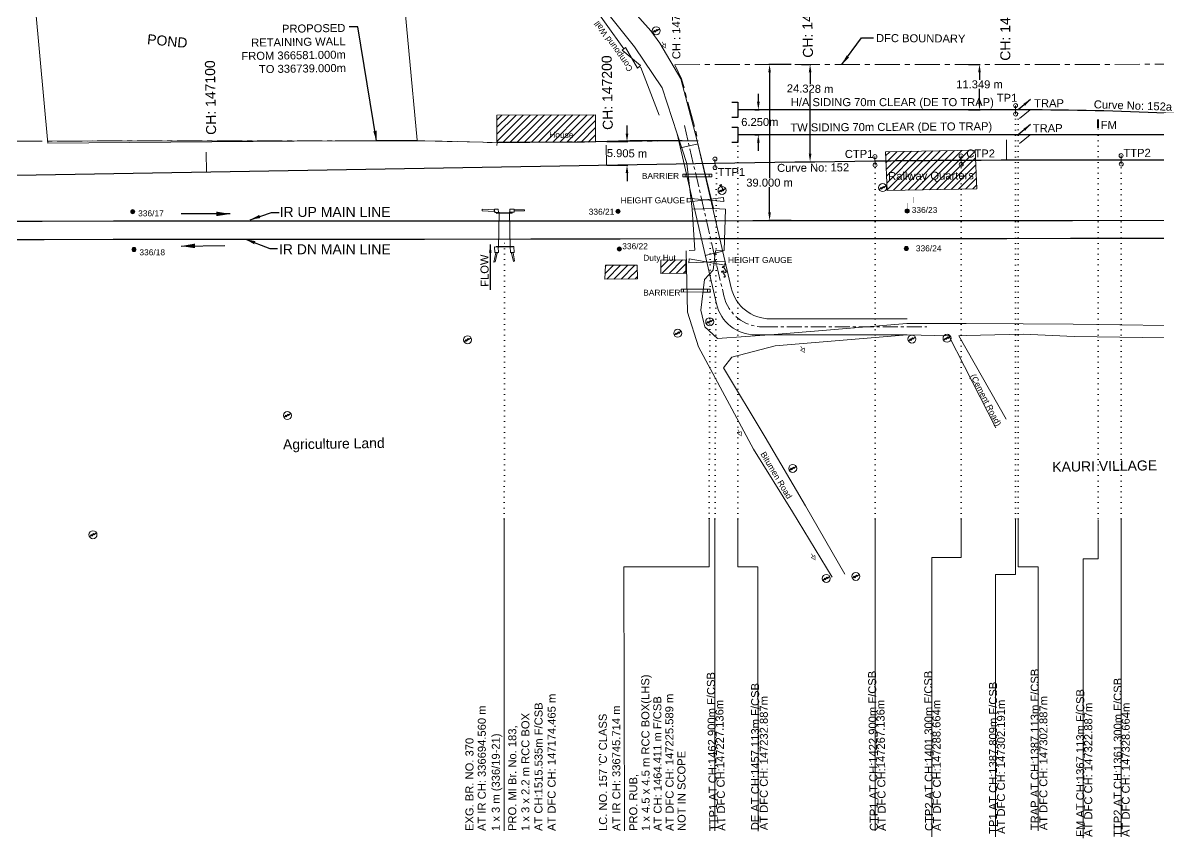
# Model space of a CAD drawing. Header units: metres. Extents: x 592467 to 614288, y 3398001 to 3402649.
# Drawn here: x 593105.9 to 593389.7, y 3398549.8 to 3398753.6 of the extents above; entities that cross this region are included whole.
import ezdxf
from ezdxf.enums import TextEntityAlignment as Align

# ---------------------------------------------------------------- set-up
doc = ezdxf.new("R2010")
doc.units = ezdxf.units.M
doc.header["$MEASUREMENT"] = 0
for name, pattern in [('CENTER', [2, 1.25, -0.25, 0.25, -0.25]), ('DASHED', [0.75, 0.5, -0.25]), ('DOT', [0.25, 0, -0.25])]:
    doc.linetypes.add(name, pattern=pattern)
doc.layers.get('0').update_dxf_attribs({"lineweight": 0})
doc.layers.get('Defpoints').update_dxf_attribs({"lineweight": 0})
for name, color, linetype, lineweight in [('Bounary Dim', 10, 'Continuous', 13), ('Bridge Parapet', 7, 'Continuous', 0), ('Cardinal_Leader', 10, 'Continuous', 0), ("CHAWAPAIL STN. SRJ's", 7, 'Continuous', 0), ('Compound Wall', 7, 'Continuous', 13), ('DFCC BOUNDARY', 6, 'CENTER', 0), ('Electric Pole', 7, 'Continuous', 13), ('EXISTING BRIDGE DETAILS', 7, 'Continuous', 0), ('Existing IR Track', 143, 'Continuous', 0), ('flow direction', 7, 'Continuous', 0), ('Gate', 7, 'Continuous', 13), ('Govt buliding', 7, 'Continuous', 13), ('Lamp_Post', 7, 'Continuous', 0), ('LC DETAILS IN PLAN', 7, 'Continuous', 0), ("NEW CHAWAPAIL STN. SRJ's", 10, 'Continuous', 0), ("NEW KHANNA CROSSING STN. SRJ's", 10, 'Continuous', 0), ('OHE MAST', 7, 'Continuous', 0), ('OHE MAST TEXT', 7, 'Continuous', 0), ('Pavers', 7, 'Continuous', 0), ('Piers_Abutment', 7, 'Continuous', 0), ('Pond Top', 5, 'Continuous', 0), ('Proposed Chainage', 10, 'Continuous', 0), ('Proposed Curve_Details', 10, 'Continuous', 0), ('PROPOSED DRAIN CUM RETAINING WALL', 144, 'Continuous', 30), ('PROPOSED RETAINING WALL', 154, 'Continuous', 30), ('Proposed TPTC Chainages', 10, 'Continuous', 0), ('Residential Building Pucca', 7, 'Continuous', 13), ('Retaining Wall', 7, 'Continuous', 13), ('SFL', 7, 'Continuous', 13), ('Side Details', 7, 'Continuous', 13), ('Sign Board', 7, 'Continuous', 13), ('Subroad Edge', 34, 'Continuous', 0), ('Text', 7, 'Continuous', 13), ('Village Name', 7, 'Continuous', 0), ('Wing Wall', 7, 'Continuous', 0)]:
    doc.layers.add(name, color=color, linetype=linetype, lineweight=lineweight)
doc.layers.add('NEW KHANNA LOOP LINES', color=1, linetype='Continuous')
doc.styles.add('ARIAL', font='arial.ttf')
doc.styles.get("Standard").update_dxf_attribs({"font": 'arial.ttf'})
doc.styles.add('Style-Arial', font='arial.ttf')
doc.styles.add('Text', font='arial.ttf', dxfattribs={"height": 2})
doc.styles.add('Vill txt', font='arial.ttf', dxfattribs={"height": 3})
doc.dimstyles.new('DIM', dxfattribs={"dimtxt": 2.5, "dimasz": 2.5, "dimexe": 0.18, "dimexo": 0.0625, "dimgap": 0.09, "dimtad": 0, "dimtih": 1, "dimtoh": 1, "dimdec": 3, "dimzin": 0, "dimdsep": 46, "dimtxsty": 'Standard', "dimcen": 0.09, "dimaunit": 1, "dimadec": 5, "dimazin": 0, "dimtfac": 1, "dimtdec": 3, "dimtofl": 0, "dimtmove": 0, "dimatfit": 3, "dimfxl": 1, "dimtolj": 1, "dimtzin": 0, "dimarcsym": 0})
doc.dimstyles.new('ISO-25', dxfattribs={"dimtxt": 2.5, "dimasz": 2.5, "dimexe": 1.25, "dimexo": 0.625, "dimtad": 1, "dimtxsty": 'Standard', "dimcen": 2.5, "dimadec": 0, "dimazin": 0, "dimtfac": 1, "dimtmove": 0, "dimatfit": 3, "dimfxl": 1, "dimarcsym": 0})
doc.dimstyles.get("Standard").update_dxf_attribs({"dimtxt": 8, "dimasz": 0.18, "dimexe": 0.18, "dimexo": 0.0625, "dimgap": 0.09, "dimtad": 0, "dimtih": 1, "dimtoh": 1, "dimdec": 3, "dimzin": 0, "dimdsep": 46, "dimtxsty": 'Standard', "dimcen": 0.09, "dimadec": 0, "dimazin": 0, "dimtfac": 1, "dimtdec": 3, "dimtofl": 0, "dimtmove": 0, "dimatfit": 3, "dimfxl": 1, "dimtolj": 1, "dimtzin": 0, "dimarcsym": 0})
pattern_1 = [(45, (595655.8154, 3398719.3392), (-0.8838835, 0.8838835), [])]

# ---------------------------------------------------------------- blocks, each defined once
blk = doc.blocks.new('GT')
at = {"layer": 'Gate'}
for p, q in [((-0.5, -0.5), (-0.5, 0.5)), ((-0.5, 0.5), (0.5, -0.5)), ((0.5, 0.5), (0.5, -0.5))]:
    blk.add_line(p, q, dxfattribs=at)
at = {"layer": 'Gate', "flags": 128}
blk.add_lwpolyline([(0.5, 0.5), (-0.5, -0.5)], dxfattribs=at)
blk = doc.blocks.new('EP')
at = {"extrusion": (0, 0, -1)}
blk.add_hatch(color=8, dxfattribs=at).paths.add_polyline_path([(-0.31, -0.24), (-0.94, -0.01), (-0.41, -0.1), (-0.43, 0.15), (0.21, -0.05), (0.21, 0.16), (0.93, -0.01), (0.31, 0.07), (0.31, -0.19), (-0.31, 0)])
at = {"color": 8}
for p, q in [((-0.93, -0.01), (-0.21, 0.16)), ((-0.31, 0.07), (-0.93, -0.01)), ((-0.31, -0.19), (-0.31, 0.07)), ((0.31, 0), (-0.31, -0.19)), ((-0.21, 0.16), (-0.21, -0.05)), ((-0.21, -0.05), (0.43, 0.15)), ((0.31, -0.24), (0.31, 0)), ((0.43, 0.15), (0.41, -0.1)), ((0.94, -0.01), (0.31, -0.24)), ((0.41, -0.1), (0.94, -0.01))]:
    blk.add_line(p, q, dxfattribs=at)
blk.add_circle((0, 0), 1, dxfattribs=at)
blk = doc.blocks.new('LP')
at = {"flags": 128}
for points in [[(0, 0), (0, 1.5)], [(0.25, 1.35), (0.44, 1.35)]]:
    blk.add_lwpolyline(points, dxfattribs=at)
for centre, radius, start, end in [((0.07, 0.99), 0.519, 57.6425, 97.3165), ((0.34, 1.33), 0.094, 11.7012, 168.0476)]:
    blk.add_arc(centre, radius, start, end)
at = {"extrusion": (0, 0, -1)}
blk.add_ellipse((0, 0.01), major_axis=(0.308, 0), ratio=0.400495, dxfattribs=at)
blk.add_ellipse((0.35, 1.36), major_axis=(0.0017, 0.0438), ratio=0.461056, start_param=1.74022, end_param=4.575836)
blk = doc.blocks.new('TSB')
at = {"const_width": 0.132, "flags": 128}
blk.add_lwpolyline([(-0.51, 0.84), (0.54, 0.84), (0, 1.85), (-0.51, 0.84)], close=True, dxfattribs=at)
at = {"const_width": 0.142, "flags": 128}
blk.add_lwpolyline([(0, 0.84), (0, 0)], dxfattribs=at)
blk = doc.blocks.new('OHE MAST')
at = {"layer": 'OHE MAST'}
h = blk.add_hatch(color=256, dxfattribs=at)
edge = h.paths.add_edge_path()
edge.add_arc((0, 0), 0.514, 0, 360)
at = {"layer": 'OHE MAST', "lineweight": 13, "const_width": 0.01, "flags": 128}
for points in [[(1.5, 3.5), (1.5, 2), (-1.5, 2), (-1.5, 3.5)], [(0, 2), (0, 0)]]:
    blk.add_lwpolyline(points, dxfattribs=at)
at = {"layer": 'OHE MAST'}
blk.add_circle((0, 0), 0.514, dxfattribs=at)
blk = doc.blocks.new('*D188')
at = {"layer": 'Defpoints', "color": 0, "linetype": 'ByBlock', "lineweight": 13, "ltscale": 5}
for p in [(593292.58, 3398743.18), (593298.03, 3398743.18), (593298.03, 3398704.18)]:
    blk.add_point(p, dxfattribs=at)
at = {"layer": 'DFCC BOUNDARY', "color": 0, "linetype": 'ByBlock', "lineweight": -2, "ltscale": 5, "transparency": 16777216}
for p, q in [((593297.97, 3398743.18), (593292.4, 3398743.18)), ((593292.58, 3398741.18), (593292.58, 3398714.74)), ((593292.58, 3398706.18), (593292.58, 3398712.52)), ((593297.97, 3398704.18), (593292.4, 3398704.18))]:
    blk.add_line(p, q, dxfattribs=at)
at = {"layer": 'DFCC BOUNDARY', "color": 0, "linetype": 'ByBlock', "lineweight": 13, "ltscale": 5, "transparency": 16777216}
for points in [[(593292.25, 3398741.18), (593292.91, 3398741.18), (593292.58, 3398743.18)], [(593292.25, 3398706.18), (593292.91, 3398706.18), (593292.58, 3398704.18)]]:
    blk.add_solid(points, dxfattribs=at)
at = {"layer": 'DFCC BOUNDARY', "color": 0, "linetype": 'ByBlock', "ltscale": 5, "transparency": 16777216, "insert": (593292.58, 3398713.63), "char_height": 2, "attachment_point": 5}
blk.add_mtext('\\A1;39.000 m', dxfattribs=at)
blk = doc.blocks.new('*D189')
at = {"layer": 'Defpoints', "color": 0, "linetype": 'ByBlock', "lineweight": 13, "ltscale": 5}
for p in [(593342.28, 3398743.19), (593345.05, 3398743.19), (593342.28, 3398731.84)]:
    blk.add_point(p, dxfattribs=at)
at = {"layer": 'DFCC BOUNDARY', "color": 0, "linetype": 'ByBlock', "lineweight": -2, "ltscale": 5, "transparency": 16777216}
for p, q in [((593342.34, 3398743.19), (593345.23, 3398743.19)), ((593345.05, 3398741.19), (593345.05, 3398739.31)), ((593345.05, 3398733.84), (593345.05, 3398737.08)), ((593342.34, 3398731.84), (593345.23, 3398731.84))]:
    blk.add_line(p, q, dxfattribs=at)
at = {"layer": 'DFCC BOUNDARY', "color": 0, "linetype": 'ByBlock', "lineweight": 13, "ltscale": 5, "transparency": 16777216}
for points in [[(593344.72, 3398741.19), (593345.38, 3398741.19), (593345.05, 3398743.19)], [(593344.72, 3398733.84), (593345.38, 3398733.84), (593345.05, 3398731.84)]]:
    blk.add_solid(points, dxfattribs=at)
at = {"layer": 'DFCC BOUNDARY', "color": 0, "linetype": 'ByBlock', "ltscale": 5, "transparency": 16777216, "insert": (593345.05, 3398738.2), "char_height": 2, "attachment_point": 5}
blk.add_mtext('\\A1;11.349 m', dxfattribs=at)
blk = doc.blocks.new('TRAP')
at = {"linetype": 'Continuous', "lineweight": 13, "flags": 128}
for points in [[(-1.29, 0.77), (-0.15, -2.47)], [(1.29, -0.77), (0.15, 2.47)]]:
    blk.add_lwpolyline(points, dxfattribs=at)
blk = doc.blocks.new('*D200')
at = {"layer": 'Defpoints', "color": 0, "linetype": 'ByBlock', "lineweight": 13, "ltscale": 5}
for p in [(593300.51, 3398743.18), (593302.71, 3398743.18), (593300.51, 3398718.85)]:
    blk.add_point(p, dxfattribs=at)
at = {"layer": 'DFCC BOUNDARY', "color": 0, "linetype": 'ByBlock', "lineweight": -2, "ltscale": 5, "transparency": 16777216}
for p, q in [((593300.57, 3398743.18), (593302.89, 3398743.18)), ((593302.71, 3398741.18), (593302.71, 3398738.22)), ((593302.71, 3398720.85), (593302.71, 3398736)), ((593300.57, 3398718.85), (593302.89, 3398718.85))]:
    blk.add_line(p, q, dxfattribs=at)
at = {"layer": 'DFCC BOUNDARY', "color": 0, "linetype": 'ByBlock', "lineweight": 13, "ltscale": 5, "transparency": 16777216}
for points in [[(593302.38, 3398741.18), (593303.05, 3398741.18), (593302.71, 3398743.18)], [(593302.38, 3398720.85), (593303.05, 3398720.85), (593302.71, 3398718.85)]]:
    blk.add_solid(points, dxfattribs=at)
at = {"layer": 'DFCC BOUNDARY', "color": 0, "linetype": 'ByBlock', "ltscale": 5, "transparency": 16777216, "insert": (593302.71, 3398737.11), "char_height": 2, "attachment_point": 5, "rotation": 359.0208}
blk.add_mtext('\\A1;24.328 m', dxfattribs=at)
blk = doc.blocks.new('*D202')
at = {"layer": 'Defpoints', "color": 0, "linetype": 'ByBlock', "lineweight": 13, "ltscale": 5}
for p in [(593251.81, 3398723.91), (593256.95, 3398723.91), (593251.81, 3398718.01)]:
    blk.add_point(p, dxfattribs=at)
at = {"layer": 'DFCC BOUNDARY', "color": 0, "linetype": 'ByBlock', "lineweight": -2, "ltscale": 5, "transparency": 16777216}
for p, q in [((593256.95, 3398725.91), (593256.95, 3398727.91)), ((593251.87, 3398723.91), (593257.13, 3398723.91)), ((593251.87, 3398718.01), (593257.13, 3398718.01)), ((593256.95, 3398716.01), (593256.95, 3398714.01))]:
    blk.add_line(p, q, dxfattribs=at)
at = {"layer": 'DFCC BOUNDARY', "color": 0, "linetype": 'ByBlock', "lineweight": 13, "ltscale": 5, "transparency": 16777216}
for points in [[(593256.61, 3398725.91), (593257.28, 3398725.91), (593256.95, 3398723.91)], [(593256.61, 3398716.01), (593257.28, 3398716.01), (593256.95, 3398718.01)]]:
    blk.add_solid(points, dxfattribs=at)
at = {"layer": 'DFCC BOUNDARY', "color": 0, "linetype": 'ByBlock', "ltscale": 5, "transparency": 16777216, "insert": (593256.95, 3398720.96), "char_height": 2, "attachment_point": 5, "rotation": 359.0208}
blk.add_mtext('\\A1;5.905 m', dxfattribs=at)
blk = doc.blocks.new('*D186')
at = {"layer": 'Bounary Dim', "color": 0, "lineweight": -2, "transparency": 16777216}
for p, q in [((593289.78, 3398733.84), (593289.78, 3398735.84)), ((593288.87, 3398731.84), (593289.96, 3398731.84)), ((593288.87, 3398725.59), (593289.95, 3398725.59)), ((593289.77, 3398723.59), (593289.77, 3398721.59))]:
    blk.add_line(p, q, dxfattribs=at)
at = {"layer": 'Bounary Dim', "color": 0, "lineweight": 13, "transparency": 16777216}
for points in [[(593289.44, 3398733.84), (593290.11, 3398733.84), (593289.78, 3398731.84)], [(593289.44, 3398723.59), (593290.11, 3398723.59), (593289.77, 3398725.59)]]:
    blk.add_solid(points, dxfattribs=at)
at = {"layer": 'Defpoints', "color": 0, "lineweight": 13, "transparency": 16777216}
for p in [(593288.81, 3398731.84), (593289.78, 3398731.84), (593288.81, 3398725.59)]:
    blk.add_point(p, dxfattribs=at)
at = {"layer": 'Bounary Dim', "color": 0, "transparency": 16777216, "insert": (593290.15, 3398728.79), "char_height": 2, "attachment_point": 5}
blk.add_mtext('\\A1;6.250m', dxfattribs=at)

msp = doc.modelspace()

# ---------------------------------------------------------------- hatches: boundary and pattern name
at = {"layer": 'Bounary Dim', "lineweight": 9}
h = msp.add_hatch(dxfattribs=at)
h.set_pattern_fill('ANSI31', color=0, scale=10)
h.set_pattern_definition([(45, (593243.1246, 3398489.8638), (-0.8838835, 0.8838835), [])])
h.paths.add_polyline_path([(593249.068, 3398730.5873), (593224.434, 3398730.517), (593224.434, 3398723.7321), (593249.068, 3398723.8024)])
at = {"layer": 'Govt buliding', "linetype": 'ByBlock', "ltscale": 5}
h = msp.add_hatch(dxfattribs=at)
h.set_pattern_fill('ANSI31', color=3, scale=10, angle=-149.020766)
h.set_pattern_definition(pattern_1)
h.paths.add_polyline_path([(593344.357, 3398712.0662), (593321.9554, 3398711.7073), (593321.5375, 3398721.3637), (593343.9883, 3398721.7234)])
at = {"layer": 'Govt buliding'}
h = msp.add_hatch(dxfattribs=at)
h.set_pattern_fill('ANSI31', color=3, scale=10, angle=-149.020766)
h.set_pattern_definition(pattern_1)
h.paths.add_polyline_path([(593271.6235, 3398694.3159), (593265.434, 3398694.2926), (593265.4161, 3398690.9475), (593271.6249, 3398690.9709)])
h = msp.add_hatch(dxfattribs=at)
h.set_pattern_fill('ANSI31', color=256, scale=10, angle=-149.020766)
h.set_pattern_definition(pattern_1)
h.paths.add_polyline_path([(593259.525, 3398693.0066), (593251.5332, 3398692.988), (593251.3793, 3398689.5404), (593259.597, 3398689.5596)])

# ---------------------------------------------------------------- linework, layer by layer
at = {"color": 5, "lineweight": 13}
msp.add_line((593276.5104, 3398695.4668), (593280.8951, 3398696.4791), dxfattribs=at)
at = {"color": 1, "linetype": 'CENTER', "lineweight": 9, "ltscale": 3}
msp.add_lwpolyline([(593271.33, 3398727.9079), (593281.1605, 3398685.3273, 0.34921563), (593290.9042, 3398677.5768), (593331.9157, 3398677.5768)], format="xyb", dxfattribs=at)
at = {"color": 5, "lineweight": 13}
for points in [[(593269.4945, 3398725.856), (593279.3131, 3398683.3273, 0.34921563), (593289.0568, 3398675.5768), (593327.0131, 3398675.5768)], [(593274.4382, 3398724.447), (593283.008, 3398687.3273, 0.34921563), (593292.7517, 3398679.5768), (593327.0131, 3398679.5768)]]:
    msp.add_lwpolyline(points, format="xyb", dxfattribs=at)
at = {"color": 5, "lineweight": 13, "flags": 128}
msp.add_lwpolyline([(593270.3098, 3398722.3247), (593274.6945, 3398723.3369)], dxfattribs=at)
at = {"layer": 'Bounary Dim', "color": 0, "lineweight": 13}
msp.add_lwpolyline([(593224.434, 3398730.517), (593249.068, 3398730.5873), (593249.068, 3398723.8024), (593224.434, 3398723.7321)], close=True, dxfattribs=at)
at = {"layer": 'Bounary Dim', "lineweight": 30, "flags": 128}
msp.add_lwpolyline([(593051.8347, 3398714.5897), (593278.9378, 3398718.4716), (593283.9371, 3398718.5569), (593288.9364, 3398718.6413), (593293.9357, 3398718.724), (593298.935, 3398718.8041), (593303.9344, 3398718.8807), (593308.9339, 3398718.953), (593313.9334, 3398719.0201), (593318.9331, 3398719.0811, -0.00149498), (593340.46, 3398719.2651), (593345.46, 3398719.2895), (593350.46, 3398719.3079), (593355.4599, 3398719.3211), (593360.4599, 3398719.3299), (593365.4599, 3398719.3352), (593370.4599, 3398719.338), (593375.4599, 3398719.339), (593380.4599, 3398719.3392), (596257.2655, 3398719.3392)], format="xyb", dxfattribs=at)
at = {"layer": 'Bridge Parapet'}
for points in [[(593224.3258, 3398706.0678), (593228.214, 3398706.1068), (593228.2368, 3398705.9976), (593224.3485, 3398705.9586)], [(593224.2569, 3398697.6929), (593228.2166, 3398697.6564), (593228.2177, 3398697.5342), (593224.2579, 3398697.5707)]]:
    msp.add_3dface(points, dxfattribs=at)
at = {"layer": 'Cardinal_Leader', "linetype": 'Continuous', "lineweight": 13}
for p, q in [((593354.0687, 3398730.7881), (593354.0687, 3398732.9092)), ((593278.9559, 3398717.4112), (593278.9197, 3398719.5319)), ((593318.9512, 3398718.0207), (593318.915, 3398720.1415)), ((593340.4782, 3398718.2047), (593340.4419, 3398720.3255)), ((593380.478, 3398718.2788), (593380.4418, 3398720.3995))]:
    msp.add_line(p, q, dxfattribs=at)
for centre in [(593354.0687, 3398732.9092), (593354.0687, 3398730.7881), (593278.9197, 3398719.5319), (593318.915, 3398720.1415), (593340.4419, 3398720.3255), (593380.4418, 3398720.3995), (593278.9559, 3398717.4112), (593318.9512, 3398718.0207), (593340.4782, 3398718.2047), (593380.478, 3398718.2788)]:
    msp.add_circle(centre, 0.5, dxfattribs=at)
at = {"layer": "CHAWAPAIL STN. SRJ's", "linetype": 'DOT', "lineweight": 13, "ltscale": 5, "flags": 128}
msp.add_lwpolyline([(593226.2798, 3398629.6041), (593226.3379, 3398699.5641)], dxfattribs=at)
at = {"layer": 'Compound Wall', "lineweight": 13, "flags": 128}
for points in [[(593242.8695, 3398765.6955), (593256.1602, 3398747.0682)], [(593259.9494, 3398742.5961), (593260.3777, 3398742.3883), (593264.9499, 3398730.5212)]]:
    msp.add_lwpolyline(points, dxfattribs=at)
at = {"layer": 'DFCC BOUNDARY', "ltscale": 5}
msp.add_line((593274.7531, 3398724.0849), (593270.7255, 3398724.1077), dxfattribs=at)
at = {"layer": 'DFCC BOUNDARY', "lineweight": 20, "ltscale": 5, "flags": 128}
for points in [[(593268.8771, 3398743.1241), (593288.3142, 3398743.1435), (593298.9263, 3398743.1753), (593317.7169, 3398743.181), (593335.6749, 3398743.1861), (593351.9154, 3398743.1939), (593368.3098, 3398743.2018), (593392.6865, 3398743.2236), (593417.5452, 3398743.2458), (593442.0441, 3398743.2881), (593466.7158, 3398743.3307), (593488.7282, 3398743.3555), (593511.3451, 3398743.381), (593534.1889, 3398743.3927), (593557.0265, 3398743.4043), (593567.7863, 3398743.3482), (593589.0729, 3398743.37), (593609.4741, 3398743.3909), (593633.306, 3398743.3884), (593656.7586, 3398743.3857), (593673.8735, 3398743.1686), (593686.5501, 3398743.197), (593699.0935, 3398743.2251), (593718.6266, 3398743.2403), (593737.8059, 3398743.2553), (593756.8231, 3398743.2997), (593797.1201, 3398743.3617), (593818.3483, 3398743.3793), (593837.357, 3398743.3961), (593856.1608, 3398743.4126), (593876.9616, 3398743.4386), (593897.7088, 3398743.4645), (593906.3201, 3398743.48), (593939.2807, 3398743.5394), (593959.3447, 3398743.5373), (593980.7312, 3398743.535), (593998.4939, 3398743.5517), (594017.8866, 3398743.5699), (594036.0937, 3398743.5946), (594054.2109, 3398743.6191), (594072.1761, 3398743.6373), (594108.2843, 3398743.6738), (594147.416, 3398743.7135), (594168.1093, 3398743.7345), (594186.979, 3398743.754), (594205.6028, 3398743.7733), (594225.9301, 3398743.7872), (594237.9238, 3398743.7952), (594237.9196, 3398742.7952), (594246.1787, 3398742.8007), (594265.213, 3398745.3513), (594301.4312, 3398745.2849), (594322.3221, 3398745.1979), (594339.0716, 3398744.8566), (594359.6626, 3398744.4371), (594381.9386, 3398743.9832), (594399.0159, 3398743.706), (594418.7512, 3398742.9194), (594438.513, 3398742.9353), (594451.6044, 3398745.9497), (594476.457, 3398745.9507), (594496.0336, 3398745.9479), (594515.4148, 3398745.9638), (594530.3381, 3398745.9473), (594545.0878, 3398745.9737), (594564.601, 3398745.958), (594583.9475, 3398745.9736), (594595.507, 3398745.9758), (594606.8225, 3398745.9636), (594627.8219, 3398745.9736), (594639.5874, 3398745.6406), (594667.1861, 3398745.3165), (594680.5599, 3398745.4403), (594682.5021, 3398840.4816), (594688.9277, 3398840.4825), (594703.0126, 3398840.4846), (594719.2746, 3398840.4869), (594738.4574, 3398840.4897), (594757.0914, 3398840.4924), (594778.0674, 3398840.4016), (594799.3073, 3398840.574), (594817.2335, 3398840.5933), (594834.3037, 3398840.5887), (594852.615, 3398840.5913), (594871.1729, 3398840.509), (594890.906, 3398840.5119), (594910.5806, 3398840.5148), (594929.8096, 3398840.5176), (594947.7981, 3398840.5202), (594967.4417, 3398840.5231), (594987.1778, 3398840.5259), (595007.1414, 3398840.5289), (595022.5701, 3398840.5311), (595045.9549, 3398840.5422), (595068.2138, 3398840.5377), (595086.7086, 3398840.5404), (595107.9878, 3398840.5435), (595127.673, 3398840.5464), (595144.6457, 3398840.5489), (595150.5109, 3398840.5497), (595187.8779, 3398840.5552), (595205.7616, 3398840.5578), (595223.4319, 3398840.5604), (595243.3301, 3398841.4475), (595262.0911, 3398841.5534), (595282.5826, 3398841.669), (595302.3681, 3398841.7807), (595325.1405, 3398841.9092), (595347.3125, 3398842.9304), (595367.3755, 3398842.1476), (595386.8651, 3398842.2576), (595406.3761, 3398842.9706), (595424.7372, 3398842.4713), (595444.5499, 3398842.5832), (595464.7333, 3398842.6971), (595486.5306, 3398843.0158), (595507.7569, 3398843.0072), (595526.8666, 3398842.9804), (595545.3973, 3398842.9545), (595565.1541, 3398843.0179), (595585.7252, 3398843.084), (595605.1683, 3398843.0188), (595623.8392, 3398842.9562), (595642.921, 3398842.9896), (595662.5621, 3398843.024), (595680.431, 3398842.9966), (595697.7129, 3398842.9701), (595715.2456, 3398842.9929), (595732.8123, 3398843.0158), (595750.9853, 3398842.9876), (595767.8894, 3398842.9612), (595781.8971, 3398842.9932), (595795.7138, 3398843.0251), (595814.9902, 3398843.0046), (595833.9698, 3398842.9844), (595853.495, 3398842.9364), (595872.6252, 3398842.8893), (595890.6274, 3398842.8809), (595908.2519, 3398842.8727), (595926.8519, 3398842.8605), (595944.9598, 3398842.8486), (595964.0203, 3398842.8468), (595982.503, 3398842.8508), (595994.2367, 3398842.872), (596006.0036, 3398842.8933), (596025.3049, 3398842.8841), (596043.9126, 3398842.8753), (596062.8809, 3398842.8979), (596081.9844, 3398842.9207), (596102.4268, 3398842.9045), (596102.3585, 3398756.9045), (596102.3588, 3398756.9045), (596122.4377, 3398756.8886), (596141.3547, 3398756.9025), (596166.8406, 3398756.9237), (596178.3544, 3398756.9248), (596196.2489, 3398756.9263), (596214.2914, 3398756.9547), (596232.02, 3398756.9826), (596251.3222, 3398756.9534), (596270.2259, 3398756.9249), (596289.582, 3398756.9141), (596308.8674, 3398756.9032), (596328.6403, 3398756.9216), (596348.4184, 3398756.9401), (596367.4289, 3398756.926), (596386.1104, 3398756.9122), (596405.4004, 3398756.8905), (596424.1821, 3398756.8694), (596441.6776, 3398756.8692), (596496.5673, 3398760.351), (596498.1499, 3398735.4012), (596498.3697, 3398731.9357)], [(593268.8771, 3398743.1241), (593270.5853, 3398739.6247), (593274.7531, 3398724.0849)]]:
    msp.add_lwpolyline(points, dxfattribs=at)
at = {"layer": 'DFCC BOUNDARY', "color": 6, "lineweight": 20, "ltscale": 5, "flags": 128}
msp.add_lwpolyline([(593270.7255, 3398724.1077), (593224.4565, 3398723.6307), (593206.4214, 3398724.088), (593179.6957, 3398724.0776), (593162.8738, 3398724.072), (593146.0249, 3398724.0664), (593128.5938, 3398724.0528), (593110.7864, 3398724.039), (593089.5346, 3398724.0148), (593067.2717, 3398723.9895), (593051.8178, 3398723.984)], dxfattribs=at)
at = {"layer": 'EXISTING BRIDGE DETAILS', "linetype": 'Continuous', "lineweight": 13, "flags": 128}
msp.add_lwpolyline([(593226.2798, 3398551.5805), (593226.2798, 3398629.6041)], dxfattribs=at)
at = {"layer": 'EXISTING BRIDGE DETAILS', "linetype": 'Continuous', "lineweight": 13}
msp.add_lwpolyline([(593256.32, 3398551.5805), (593256.1827, 3398617.6041), (593277.4901, 3398617.6041), (593277.4701, 3398629.6641)], dxfattribs=at)
at = {"layer": 'Existing IR Track', "color": 0, "lineweight": 30, "flags": 128}
for points in [[(593089.5573, 3398704.0148), (593110.8091, 3398704.039), (593128.6093, 3398704.0528), (593146.0404, 3398704.0664), (593162.8805, 3398704.072), (593179.7023, 3398704.0776), (593206.4291, 3398704.088), (593233.0625, 3398704.0983), (593255.2549, 3398704.1038), (593276.9063, 3398704.1092), (593288.4307, 3398704.1437), (593298.9908, 3398704.1753), (593317.7287, 3398704.181), (593335.6858, 3398704.1861), (593351.9342, 3398704.1939), (593368.3287, 3398704.2018), (593392.7214, 3398704.2236)], [(593089.4992, 3398699.4308), (593111.2906, 3398699.4467), (593128.5517, 3398699.4716), (593145.8745, 3398699.4965), (593162.8234, 3398699.5114), (593179.6634, 3398699.5262), (593206.3713, 3398699.5479), (593232.9227, 3398699.5694), (593255.1996, 3398699.6071), (593277.3311, 3398699.6444), (593288.3731, 3398699.6578), (593299.3114, 3398699.671), (593317.672, 3398699.6888), (593336.0432, 3398699.7066), (593351.8778, 3398699.7167), (593367.7931, 3398699.7268), (593392.6656, 3398699.7558)]]:
    msp.add_lwpolyline(points, dxfattribs=at)
at = {"layer": 'Gate', "color": 3}
for p, q in [((593271.9836, 3398708.7242), (593271.9619, 3398709.7237)), ((593281.1271, 3398708.9228), (593271.9619, 3398709.7237)), ((593271.9836, 3398708.7242), (593281.1054, 3398709.9222)), ((593281.1054, 3398709.9222), (593281.1271, 3398708.9228)), ((593272.4143, 3398693.577), (593272.4798, 3398694.5745)), ((593272.4143, 3398693.577), (593281.4713, 3398693.9843)), ((593281.4058, 3398692.9867), (593272.4798, 3398694.5745)), ((593281.4713, 3398693.9843), (593281.4058, 3398692.9867))]:
    msp.add_line(p, q, dxfattribs=at)
at = {"layer": 'Govt buliding', "color": 3, "linetype": 'ByBlock', "lineweight": 18, "ltscale": 5}
msp.add_lwpolyline([(593344.357, 3398712.0662), (593321.9554, 3398711.7073), (593321.5375, 3398721.3637), (593343.9883, 3398721.7234)], close=True, dxfattribs=at)
at = {"layer": 'Govt buliding', "color": 3}
msp.add_3dface([(593271.6235, 3398694.3159), (593265.434, 3398694.2926), (593265.4161, 3398690.9475), (593271.6249, 3398690.9709)], dxfattribs=at)
at = {"layer": 'Govt buliding'}
msp.add_3dface([(593259.525, 3398693.0066), (593251.5332, 3398692.988), (593251.3793, 3398689.5404), (593259.597, 3398689.5596)], dxfattribs=at)
at = {"layer": "NEW CHAWAPAIL STN. SRJ's", "linetype": 'DOT', "lineweight": 18, "ltscale": 5, "flags": 128}
for points in [[(593354.0687, 3398629.5972), (593354.0687, 3398731.8392)], [(593354.6828, 3398629.6041), (593354.6828, 3398731.8461)], [(593284.6828, 3398629.5964), (593284.6828, 3398725.5892)], [(593318.9331, 3398629.6041), (593318.9331, 3398719.0811)], [(593340.46, 3398629.6041), (593340.46, 3398719.2651)], [(593380.4599, 3398629.6041), (593380.4599, 3398719.3392)], [(593278.9378, 3398629.6041), (593279.3016, 3398718.4527)]]:
    msp.add_lwpolyline(points, dxfattribs=at)
at = {"layer": "NEW CHAWAPAIL STN. SRJ's", "linetype": 'DOT', "lineweight": 18, "ltscale": 5, "elevation": 18.4048, "flags": 128}
msp.add_lwpolyline([(593374.6828, 3398629.6041), (593374.6828, 3398727.7225)], dxfattribs=at)
at = {"layer": "NEW CHAWAPAIL STN. SRJ's", "color": 0, "linetype": 'DOT', "lineweight": 18, "ltscale": 5, "flags": 128}
msp.add_lwpolyline([(593277.4701, 3398629.6641), (593277.7569, 3398699.645)], dxfattribs=at)
at = {"layer": "NEW KHANNA CROSSING STN. SRJ's", "color": 10, "linetype": 'Continuous', "lineweight": 18, "const_width": 0.5, "flags": 128}
msp.add_lwpolyline([(593374.6828, 3398727.2377), (593374.6828, 3398729.4691)], dxfattribs=at)
at = {"layer": "NEW KHANNA CROSSING STN. SRJ's", "color": 10, "linetype": 'Continuous', "lineweight": 18, "flags": 128}
for points in [[(593278.9378, 3398551.5805), (593278.9378, 3398629.6041)], [(593289.7041, 3398551.5729), (593289.6758, 3398617.5964), (593284.6828, 3398617.5964), (593284.6828, 3398629.5964)], [(593318.9331, 3398551.5805), (593318.9331, 3398629.6041)], [(593340.46, 3398629.6041), (593340.46, 3398619.9522), (593333.1418, 3398619.9522), (593333.1418, 3398550.1002)], [(593354.0687, 3398629.6041), (593354.0687, 3398615.6919), (593349.0388, 3398615.6919), (593349.0388, 3398550.1002)], [(593359.7041, 3398551.5805), (593359.6758, 3398617.6041), (593354.6828, 3398617.6041), (593354.6828, 3398629.6041)], [(593374.6828, 3398629.2591), (593374.6828, 3398619.6073), (593370.9242, 3398619.6073), (593370.9242, 3398549.7552)], [(593380.4599, 3398629.6041), (593380.4599, 3398619.9522), (593380.4599, 3398619.9522), (593380.4599, 3398550.1002)]]:
    msp.add_lwpolyline(points, dxfattribs=at)
at = {"layer": 'NEW KHANNA LOOP LINES', "linetype": 'Continuous', "lineweight": 25, "elevation": 18.4048, "flags": 128}
for points in [[(593283.1828, 3398733.7747), (593284.6828, 3398733.7747), (593284.6828, 3398729.9227), (593283.1828, 3398729.9227)], [(593283.1828, 3398727.5152), (593284.6828, 3398727.5152), (593284.6828, 3398723.6632), (593283.1828, 3398723.6632)]]:
    msp.add_lwpolyline(points, dxfattribs=at)
at = {"layer": 'NEW KHANNA LOOP LINES', "linetype": 'Continuous', "lineweight": 25, "flags": 128}
for points in [[(593441.2249, 3398727.5224), (593424.6569, 3398728.9031, 0.02078817), (593354.0687, 3398731.8392), (593284.6828, 3398731.8392)], [(593343.9329, 3398731.8365, 0.00062853), (593341.7959, 3398731.8392)]]:
    msp.add_lwpolyline(points, format="xyb", dxfattribs=at)
msp.add_lwpolyline([(593487.3949, 3398725.5892), (593284.6828, 3398725.5892)], dxfattribs=at)
at = {"layer": 'Pavers', "color": 3, "flags": 128}
msp.add_lwpolyline([(593272.4435, 3398696.6505), (593273.8716, 3398696.7949), (593273.2294, 3398706.9906), (593278.577, 3398707.1356), (593281.554, 3398706.9782), (593281.203, 3398696.6492), (593279.039, 3398696.6052), (593278.4643, 3398691.7357), (593276.2817, 3398689.4557)], dxfattribs=at)
at = {"layer": 'Piers_Abutment', "color": 3}
for p, q in [((593271.494, 3398715.7677), (593271.4957, 3398715.0976)), ((593277.5061, 3398715.77), (593277.5061, 3398715.0967)), ((593271.08, 3398686.9752), (593271.0817, 3398686.3051)), ((593277.0921, 3398686.9775), (593277.0921, 3398686.3042))]:
    msp.add_line(p, q, dxfattribs=at)
at = {"layer": 'Piers_Abutment', "color": 3, "flags": 128}
for points in [[(593276.4541, 3398715.0967), (593278.1508, 3398715.0967), (593278.1508, 3398715.3896), (593278.1508, 3398715.77), (593271.6449, 3398715.77), (593270.9365, 3398715.7654), (593270.9365, 3398715.0967), (593271.5445, 3398715.0983), (593276.4541, 3398715.0967)], [(593276.0402, 3398686.3042), (593277.7369, 3398686.3042), (593277.7369, 3398686.5971), (593277.7369, 3398686.9775), (593271.231, 3398686.9775), (593270.5225, 3398686.9728), (593270.5225, 3398686.3042), (593271.1306, 3398686.3057), (593276.0402, 3398686.3042)]]:
    msp.add_lwpolyline(points, dxfattribs=at)
at = {"layer": 'Pond Top', "flags": 128}
msp.add_lwpolyline([(593200.3696, 3398769.0014), (593204.514, 3398724.2694), (593112.2286, 3398723.466), (593108.0834, 3398768.1981)], dxfattribs=at)
at = {"layer": 'Proposed Chainage', "linetype": 'Continuous', "lineweight": 0, "flags": 128}
for points in [[(593251.72, 3398723.007), (593251.8055, 3398718.0078)], [(593351.7816, 3398724.3119), (593351.7959, 3398719.3119)], [(593151.7346, 3398721.298), (593151.8201, 3398716.2987)]]:
    msp.add_lwpolyline(points, dxfattribs=at)
at = {"layer": 'PROPOSED RETAINING WALL', "lineweight": 18, "flags": 128}
msp.add_lwpolyline([(593112.1175, 3398724.0405), (593205.0003, 3398724.0874), (593224.9815, 3398723.6345)], dxfattribs=at)
at = {"layer": 'PROPOSED RETAINING WALL', "flags": 128}
msp.add_lwpolyline([(593270.7255, 3398724.1077), (593257.6218, 3398724.1044), (593246.3658, 3398723.7884), (593227.6252, 3398723.6535)], dxfattribs=at)
at = {"layer": 'Residential Building Pucca', "linetype": 'Continuous', "ltscale": 5, "flags": 128}
msp.add_lwpolyline([(593249.0564, 3398728.8064), (593249.0924, 3398723.808), (593224.4565, 3398723.6307), (593224.4148, 3398722.8897)], dxfattribs=at)
at = {"layer": 'Retaining Wall'}
for points in [[(593223.7395, 3398706.8427), (593223.7502, 3398706.4608), (593220.7357, 3398706.6289), (593220.725, 3398707.0108)], [(593231.3415, 3398706.8711), (593231.3388, 3398706.5669), (593228.7964, 3398706.4992), (593228.7759, 3398706.8424)], [(593224.4792, 3398696.0528), (593224.1428, 3398696.0699), (593223.6961, 3398693.7774), (593223.9963, 3398693.818)], [(593228.8693, 3398694.0829), (593228.4606, 3398696.0723), (593228.1087, 3398696.0392), (593228.6036, 3398693.9486)]]:
    msp.add_3dface(points, dxfattribs=at)
at = {"layer": 'SFL', "flags": 128}
for points in [[(593224.86, 3398697.4547), (593224.9678, 3398706.2861)], [(593227.6012, 3398706.3095), (593227.7783, 3398697.4503)]]:
    msp.add_lwpolyline(points, dxfattribs=at)
at = {"layer": 'Subroad Edge', "lineweight": 13, "flags": 128}
for points in [[(593159.4397, 3398862.2835), (593186.1476, 3398841.7372), (593204.8074, 3398825.8651), (593219.2181, 3398811.8759), (593223.4606, 3398806.239), (593225.1355, 3398803.2939), (593232.3039, 3398784.7511), (593242.4614, 3398768.1112), (593258.8474, 3398747.5454), (593265.7653, 3398737.3128), (593269.4886, 3398725.8744)], [(593274.4382, 3398724.447), (593270.3635, 3398739.6247), (593265.1169, 3398748.5227), (593262.8936, 3398751.6133), (593245.65, 3398770.9984), (593236.3461, 3398787.449), (593234.4472, 3398790.6872), (593230.57, 3398800.296), (593228.2294, 3398804.6723), (593228.6404, 3398806.6392), (593234.6736, 3398810.2362), (593261.0005, 3398824.4003), (593291.9926, 3398842.8277)], [(593559.4635, 3398674.9208), (593559.0095, 3398675.2599), (593508.5352, 3398675.954), (593432.7275, 3398677.3861), (593403.3466, 3398677.7285), (593368.4815, 3398678.2697), (593355.9938, 3398678.3144), (593341.678, 3398678.43), (593326.8954, 3398678.4549)], [(593281.1071, 3398667.3565), (593283.1639, 3398670.0399), (593294.0164, 3398672.8284), (593327.0131, 3398675.5768)], [(593327.0131, 3398675.5768), (593337.3648, 3398675.3838), (593349.1326, 3398652.3169)], [(593351.6777, 3398654.4974), (593339.9262, 3398675.3255), (593341.6835, 3398675.4041), (593356.0511, 3398675.7614), (593368.6924, 3398675.1869), (593403.0727, 3398674.679), (593432.7786, 3398674.4141), (593433.8161, 3398674.4052), (593432.4894, 3398671.2123), (593426.1435, 3398666.9828), (593402.3883, 3398652.5398)], [(593274.7776, 3398672.6401), (593288.6042, 3398646.9933), (593298.2803, 3398631.3935), (593308.1877, 3398614.9837)], [(593281.1071, 3398667.3565), (593291.4688, 3398650.0322), (593301.5732, 3398632.8504), (593311.4109, 3398615.7998)]]:
    msp.add_lwpolyline(points, dxfattribs=at)
at = {"layer": 'Subroad Edge', "color": 3, "lineweight": 13, "flags": 128}
for points in [[(593269.4886, 3398725.8744), (593271.9167, 3398718.4146), (593273.2294, 3398706.9906)], [(593278.577, 3398707.1356), (593274.4382, 3398724.447)], [(593271.9172, 3398688.7394), (593271.7292, 3398696.5782)], [(593274.7776, 3398672.6401), (593272.0957, 3398681.2959), (593271.9172, 3398688.7394)], [(593276.0862, 3398678.9618), (593275.4357, 3398681.7357), (593276.2817, 3398689.4557)], [(593276.399, 3398677.6278), (593276.0862, 3398678.9618)], [(593326.8954, 3398678.4549), (593326.8954, 3398678.4549), (593293.7262, 3398675.6778), (593279.5701, 3398674.6827), (593276.399, 3398677.6278)]]:
    msp.add_lwpolyline(points, dxfattribs=at)
at = {"layer": 'Wing Wall'}
for points in [[(593224.734, 3398706.9684), (593224.808, 3398706.179), (593223.8715, 3398706.1696), (593223.8123, 3398706.9823)], [(593228.746, 3398706.971), (593227.6849, 3398706.987), (593227.69, 3398706.274), (593228.7792, 3398706.2658)], [(593224.777, 3398697.5397), (593223.8411, 3398697.5577), (593223.872, 3398696.1631), (593224.8083, 3398696.145)], [(593228.6981, 3398697.6572), (593228.7322, 3398696.1623), (593227.8118, 3398696.1706), (593227.7777, 3398697.6655)]]:
    msp.add_3dface(points, dxfattribs=at)

# ---------------------------------------------------------------- block references
at = {"layer": 'Electric Pole', "xscale": 0.9997078270338552, "yscale": 0.9997078270338552, "zscale": 0.9997078270338552, "rotation": 210.979233574599}
for p in [(593264.2486, 3398751.6111), (593320.8485, 3398712.3941), (593280.6932, 3398711.6967), (593277.6136, 3398678.8665), (593269.6305, 3398675.9919), (593217.1045, 3398674.3577), (593328.1609, 3398674.5337), (593336.9299, 3398674.7491), (593172.0593, 3398655.4327), (593298.3759, 3398642.1952), (593123.4747, 3398625.6246), (593306.7586, 3398614.6963), (593314.143, 3398615.2156)]:
    msp.add_blockref('EP', p, dxfattribs=at)
at = {"layer": 'Gate', "xscale": 5.861545137948231, "yscale": 0.9997078267755782, "zscale": 2.420709100946494, "rotation": 310.2441649770231}
msp.add_blockref('GT', (593258.0548, 3398744.8321), dxfattribs=at)
at = {"layer": 'Lamp_Post', "xscale": 0.9997078270338552, "yscale": 0.9997078270338552, "zscale": 0.9997078270338552, "rotation": 210.979233574599}
for p in [(593280.3477, 3398712.9815), (593280.8204, 3398691.4261), (593281.0307, 3398692.592)]:
    msp.add_blockref('LP', p, dxfattribs=at)
at = {"layer": 'NEW KHANNA LOOP LINES', "linetype": 'Continuous', "lineweight": 0, "xscale": -1}
for p, rotation in [((593356.1827, 3398731.8351), 328.9897163526275), ((593356.1828, 3398725.5892), 329.1376745575645)]:
    msp.add_blockref('TRAP', p, dxfattribs=dict(at, rotation=rotation))
at = {"layer": 'OHE MAST'}
for p, rotation in [((593133.412, 3398706.3762), 6.422904453660895e-05), ((593254.707, 3398706.4611), 6.422904453660895e-05), ((593326.9675, 3398706.5497), 6.422904453660895e-05), ((593133.7351, 3398696.9216), 180.0000642290445), ((593255.0332, 3398697.0554), 180.0000642290445), ((593326.7653, 3398697.1638), 180.0000642290445)]:
    msp.add_blockref('OHE MAST', p, dxfattribs=dict(at, rotation=rotation))
at = {"layer": 'Sign Board', "xscale": 0.9997078270338552, "yscale": 0.9997078270338552, "zscale": 0.9997078270338552, "rotation": 210.979233574599}
for p in [(593265.7116, 3398748.8594), (593300.3754, 3398672.7565), (593284.6222, 3398651.9101), (593303.0347, 3398620.9198)]:
    msp.add_blockref('TSB', p, dxfattribs=at)

# ---------------------------------------------------------------- texts
at = {"layer": 'DFCC BOUNDARY', "linetype": 'Continuous', "ltscale": 5, "style": 'ARIAL'}
for s, rotation, p in [('CH : 147219.084m', 90.378275, (593270.2838, 3398744.5094)), ('DFC BOUNDARY', 359.596571, (593319.1785, 3398748.7891))]:
    msp.add_text(s, height=2, rotation=rotation, dxfattribs=at).set_placement(p)
at = {"layer": 'EXISTING BRIDGE DETAILS', "color": 10, "style": 'ARIAL'}
for s, p in [('AT DFC CH: 147174.465 m', (593239.1004, 3398551.5805)), ('AT CH:1515.535m F/CSB', (593235.8231, 3398551.5805)), ('1 x 3 x 2.2 m RCC BOX', (593232.5458, 3398551.5805)), ('PRO. MI Br. No. 183,', (593229.2684, 3398551.5805))]:
    msp.add_text(s, height=2, rotation=89.979234, dxfattribs=at).set_placement(p)
at = {"layer": 'EXISTING BRIDGE DETAILS', "style": 'ARIAL'}
for s, p in [('AT IR CH: 336694.560 m', (593221.6441, 3398551.5805)), ('EXG. BR. NO. 370', (593218.5654, 3398551.5805)), ('1 x 3 m (336/19-21)', (593225.1451, 3398551.5805))]:
    msp.add_text(s, height=2, rotation=89.979234, dxfattribs=at).set_placement(p)
at = {"layer": 'Existing IR Track', "color": 7, "lineweight": 0, "style": 'ARIAL'}
for s, p in [('IR UP MAIN LINE', (593197.8624, 3398706.3099)), ('IR DN MAIN LINE', (593197.8906, 3398696.9766))]:
    msp.add_text(s, height=2.5, rotation=359.979234, dxfattribs=at).set_placement(p, align=Align.MIDDLE_RIGHT)
at = {"layer": 'Govt buliding', "color": 3, "linetype": 'DASHED', "ltscale": 5}
msp.add_text('Railway Quarters', height=2, rotation=0.561657, dxfattribs=at).set_placement((593322.233, 3398714.2635))
at = {"layer": 'LC DETAILS IN PLAN', "color": 5, "lineweight": 13, "style": 'ARIAL'}
for s, p in [('1 x 4.5 x 4.5 m RCC BOX(LHS)', (593262.6269, 3398551.5805)), ('AT DFC CH: 147225.589 m', (593268.6101, 3398551.5805)), ('AT CH: 1464.411 m F/CSB', (593265.6185, 3398551.5805)), ('NOT IN SCOPE', (593271.6017, 3398551.5805)), ('PRO. RUB,', (593259.5294, 3398551.5805))]:
    msp.add_text(s, height=2, rotation=90.171334, dxfattribs=at).set_placement(p)
at = {"layer": 'LC DETAILS IN PLAN', "color": 0, "lineweight": 13, "style": 'ARIAL'}
msp.add_text('AT IR CH: 336745.714 m', height=2, rotation=90.171334, dxfattribs=at).set_placement((593255.32, 3398551.5805))
at = {"layer": 'LC DETAILS IN PLAN', "color": 3, "lineweight": 13, "style": 'ARIAL'}
msp.add_text("LC. NO. 157 'C' CLASS", height=2, rotation=90.171334, dxfattribs=at).set_placement((593251.9753, 3398551.5805))
at = {"layer": "NEW KHANNA CROSSING STN. SRJ's", "linetype": 'Continuous', "lineweight": 13, "insert": (593375.349, 3398728.0877), "char_height": 2, "attachment_point": 4, "rotation": 358.979234, "line_spacing_factor": 0.60036, "style": 'Style-Arial'}
msp.add_mtext('FM', dxfattribs=at)
at = {"layer": "NEW KHANNA CROSSING STN. SRJ's", "linetype": 'Continuous', "lineweight": 13, "char_height": 2, "attachment_point": 4, "rotation": 89.999995, "line_spacing_factor": 0.648, "style": 'Style-Arial'}
for s, insert, width in [('TRAP AT CH:1387.113m F/CSB \\PAT DFC CH: 147302.887m ', (593359.9527, 3398551.7739, 18.4048), 47.97663), ('DE AT CH:1457.113m F/CSB\\PAT DFC CH: 147232.887m ', (593290.071, 3398551.7739), 39.298052)]:
    msp.add_mtext(s, dxfattribs=dict(at, insert=insert, width=width))
at = {"layer": 'NEW KHANNA LOOP LINES', "linetype": 'Continuous', "lineweight": 0, "style": 'ARIAL'}
for s, p in [('TP1', (593349.3734, 3398733.8452, 18.4048)), ('TRAP ', (593358.7152, 3398732.4902)), ('TRAP ', (593358.3863, 3398726.2471)), ('CTP1 ', (593311.3981, 3398719.8101)), ('CTP2 ', (593341.7696, 3398719.9191)), ('TTP2 ', (593381.027, 3398720.0792)), ('TTP1 ', (593279.6416, 3398715.296))]:
    msp.add_text(s, height=2, rotation=0.116908, dxfattribs=at).set_placement(p)
at = {"layer": 'NEW KHANNA LOOP LINES', "linetype": 'Continuous', "lineweight": 13, "insert": (593297.8812, 3398733.4562), "char_height": 2, "width": 54.888231, "attachment_point": 4, "line_spacing_factor": 0.60036, "style": 'Style-Arial'}
msp.add_mtext('H/A SIDING 70m CLEAR (DE TO TRAP)', dxfattribs=at)
at = {"layer": 'NEW KHANNA LOOP LINES', "linetype": 'Continuous', "lineweight": 13, "insert": (593297.7832, 3398727.1117), "char_height": 2, "width": 56.875621, "attachment_point": 4, "rotation": 0.38512, "line_spacing_factor": 0.60036, "style": 'Style-Arial'}
msp.add_mtext('TW SIDING 70m CLEAR (DE TO TRAP)', dxfattribs=at)
at = {"layer": 'OHE MAST TEXT', "style": 'ARIAL'}
for s, p in [('336/23', (593328.1067, 3398706.0599)), ('336/17', (593134.7494, 3398705.2224)), ('336/21', (593247.3786, 3398705.6222)), ('336/18', (593135.0775, 3398695.475)), ('336/22', (593255.7583, 3398697.0063)), ('336/24', (593329.1537, 3398696.4687))]:
    msp.add_text(s, height=1.5, rotation=359.979234, dxfattribs=at).set_placement(p)
at = {"layer": 'Proposed Chainage', "color": 1, "lineweight": 0, "char_height": 2.5, "attachment_point": 4, "line_spacing_factor": 0.6, "style": 'Style-Arial'}
for s, insert, rotation in [('CH: 147250', (593302.2084, 3398744.8636), 90.979265), ('CH: 147300', (593351.5244, 3398744.1106), 90.163465), ('CH: 147200', (593252.1794, 3398726.8195), 90.979265), ('CH: 147100', (593153.0272, 3398725.5787), 90.979265)]:
    msp.add_mtext(s, dxfattribs=dict(at, insert=insert, rotation=rotation))
at = {"layer": 'Proposed Curve_Details', "color": 1, "style": 'ARIAL'}
for s, rotation, p in [('Curve No: 152a', 358.142101, (593373.5963, 3398732.2295)), ('Curve No: 152', 0.489633, (593294.4698, 3398716.3138))]:
    msp.add_text(s, height=2, rotation=rotation, dxfattribs=at).set_placement(p)
at = {"layer": 'PROPOSED RETAINING WALL', "insert": (593186.5344, 3398753.3285), "char_height": 2, "width": 30.640737, "attachment_point": 3, "rotation": 0.856292, "style": 'ARIAL'}
msp.add_mtext('PROPOSED\\PRETAINING WALL \\PFROM 366581.000m TO 336739.000m ', dxfattribs=at)
at = {"layer": 'Proposed TPTC Chainages', "lineweight": 13, "insert": (593279.5682, 3398551.5805), "char_height": 2, "attachment_point": 4, "rotation": 90.979265, "line_spacing_factor": 0.6, "style": 'ARIAL'}
msp.add_mtext('TTP1 AT CH:1462.900m F/CSB\\PAT DFC CH:147227.136m', dxfattribs=at)
at = {"layer": 'Proposed TPTC Chainages', "lineweight": 13, "char_height": 2, "attachment_point": 4, "line_spacing_factor": 0.6, "style": 'ARIAL'}
for s, insert, width, rotation in [('CTP1 AT CH:1422.900m F/CSB\\PAT DFC CH:147267.136m', (593319.6734, 3398551.5805), 39.932688, 90.660945), ('CTP2 AT CH:1401.300m F/CSB\\PAT DFC CH:147288.664m', (593333.4609, 3398551.5805), 39.932688, 90.31832), ('TP1 {\\fArial|b0|i0|c0|p39;AT CH:1387.809m F/CSB\\PAT DFC CH: 147302.191m}', (593349.444, 3398550.8514), 49.768453, 90), ('TTP2 {\\fArial|b0|i0|c0|p39;AT CH:1361.300m F/CSB\\PAT DFC CH: 147328.664m}', (593380.6076, 3398550.1002), 49.768453, 90), ('FM {\\fArial|b0|i0|c0|p39;AT CH:1367.113m F/CSB\\PAT DFC CH: 147322.887m}', (593371.2429, 3398550.1002, 18.4048), 49.768453, 90)]:
    msp.add_mtext(s, dxfattribs=dict(at, insert=insert, width=width, rotation=rotation))
at = {"layer": 'Side Details', "style": 'ARIAL'}
msp.add_text('Agriculture Land', height=2.5, rotation=0.893737, dxfattribs=at).set_placement((593170.978, 3398646.9456))
at = {"layer": 'Subroad Edge', "style": 'Text'}
for s, rotation, p in [('(Cement Road)', 297.406587, (593342.6913, 3398665.334)), ('Bitumen Road', 300.736419, (593290.2264, 3398645.8219))]:
    msp.add_text(s, height=1.5, rotation=rotation, dxfattribs=at).set_placement(p)
at = {"layer": 'Text', "color": 0, "style": 'ARIAL'}
for s, height, rotation, p in [('Compound Wall', 1.5, 125.50796, (593258.5039, 3398742.0691)), ('POND', 2.5, 354.402196, (593136.9219, 3398748.2832)), ('House', 1.5, 358.939148, (593237.5107, 3398724.8951))]:
    msp.add_text(s, height=height, rotation=rotation, dxfattribs=at).set_placement(p)
at = {"layer": 'Text', "color": 3, "style": 'ARIAL'}
for s, p in [('BARRIER ', (593260.6551, 3398714.5777)), ('HEIGHT GAUGE', (593255.3714, 3398708.4611)), ('Duty Hut', (593261.0016, 3398694.0993)), ('HEIGHT GAUGE', (593282.1975, 3398693.546)), ('BARRIER ', (593260.993, 3398685.3917))]:
    msp.add_text(s, height=1.5, rotation=0.029071, dxfattribs=at).set_placement(p)
at = {"layer": 'Village Name', "style": 'Vill txt'}
for s, height, rotation, p in [('FLOW', 2, 90.849299, (593222.4053, 3398687.6211)), ('KAURI VILLAGE', 2.5, 0.885122, (593363.2614, 3398641.3406))]:
    msp.add_text(s, height=height, rotation=rotation, dxfattribs=at).set_placement(p)

# ---------------------------------------------------------------- dimensions: what is measured, and where the dimension line sits
at = {"layer": 'Bounary Dim'}
dim = msp.add_linear_dim(base=(593289.7757, 3398731.8392), p1=(593288.8084, 3398725.5896), p2=(593288.8108, 3398731.8396), angle=89.978447, dimstyle='Standard', override={"dimtxt": 2, "dimasz": 2, "dimdsep": 0, "dimpost": 'm', "dimtmove": 2}, dxfattribs=at)
dim.commit()
dim.dimension.update_dxf_attribs({"geometry": '*D186', "text_midpoint": (593290.1545, 3398728.7883), "dimtype": 161, "text_rotation": 180})
at = {"layer": 'DFCC BOUNDARY', "linetype": 'ByBlock', "ltscale": 5}
for base, p1, p2, picture, middle, turn in [((593292.5816, 3398743.1762), (593298.0336, 3398704.1762), (593298.0336, 3398743.1762), '*D188', (593292.5816, 3398713.6315), 180), ((593302.7136, 3398743.1762), (593300.5096, 3398718.848), (593300.5096, 3398743.1762), '*D200', (593302.7136, 3398737.1116), 210), ((593345.0487, 3398743.1884), (593342.2817, 3398731.8392), (593342.2817, 3398743.1884), '*D189', (593345.0487, 3398738.1951), 180), ((593256.948, 3398723.9126), (593251.8055, 3398718.0078), (593251.8055, 3398723.9126), '*D202', (593256.948, 3398720.9602), 210)]:
    dim = msp.add_linear_dim(base=base, p1=p1, p2=p2, angle=90, dimstyle='DIM', override={"dimtxt": 2, "dimasz": 2, "dimtad": 3, "dimpost": ' m'}, dxfattribs=at)
    dim.commit()
    dim.dimension.update_dxf_attribs({"geometry": picture, "text_midpoint": middle, "dimtype": 161, "text_rotation": turn})

# ---------------------------------------------------------------- leaders
at = {"layer": 'DFCC BOUNDARY', "linetype": 'Continuous', "lineweight": 0, "ltscale": 5}
msp.add_leader([(593310.6566, 3398743.1694), (593315.5999, 3398749.8087), (593318.5179, 3398749.812)], dimstyle='ISO-25', override={"dimtxt": 0.5, "dimtad": 0}, dxfattribs=at)
at = {"layer": 'flow direction', "lineweight": 0}
for points, override in [([(593157.778, 3398705.8194), (593145.4815, 3398705.868)], {"dimtxt": 0.5, "dimasz": 3.5, "dimtad": 0}), ([(593145.5004, 3398697.7823), (593156.4437, 3398697.9196)], {"dimtxt": 0.5, "dimasz": 3.5, "dimtad": 0}), ([(593222.7832, 3398698.1369), (593222.7832, 3398686.8062)], {"dimtxt": 0.5, "dimasz": 2, "dimtad": 0})]:
    msp.add_leader(points, dimstyle='ISO-25', override=override, dxfattribs=at)
at = {"layer": 'NEW KHANNA LOOP LINES', "linetype": 'Continuous', "lineweight": 0}
for points in [[(593357.783, 3398734.4111), (593354.6828, 3398731.8389)], [(593357.783, 3398728.1614), (593354.6828, 3398725.5892)]]:
    msp.add_leader(points, dimstyle='DIM', override={"dimasz": 2, "dimgap": 0.09, "dimtad": 0}, dxfattribs=at)
at = {"layer": 'PROPOSED DRAIN CUM RETAINING WALL', "color": 0, "linetype": 'Continuous', "lineweight": 0, "ltscale": 5}
for points in [[(593162.7891, 3398704.3837), (593168.0785, 3398706.1625), (593170.0257, 3398706.1625)], [(593161.5681, 3398699.5103), (593167.6761, 3398697.1999), (593169.6232, 3398697.1999)]]:
    msp.add_leader(points, dimstyle='ISO-25', override={"dimtxt": 3, "dimtad": 0, "dimdec": 3, "dimzin": 2, "dimtdec": 3}, dxfattribs=at)
at = {"layer": 'PROPOSED RETAINING WALL', "linetype": 'Continuous', "lineweight": 0, "ltscale": 5}
msp.add_leader([(593194.3411, 3398724.082), (593189.6891, 3398752.5727), (593187.4862, 3398752.5759)], dimstyle='ISO-25', override={"dimtxt": 3, "dimtad": 0, "dimdec": 3, "dimzin": 2, "dimtdec": 3}, dxfattribs=at)

doc.saveas('drawing.dxf')
